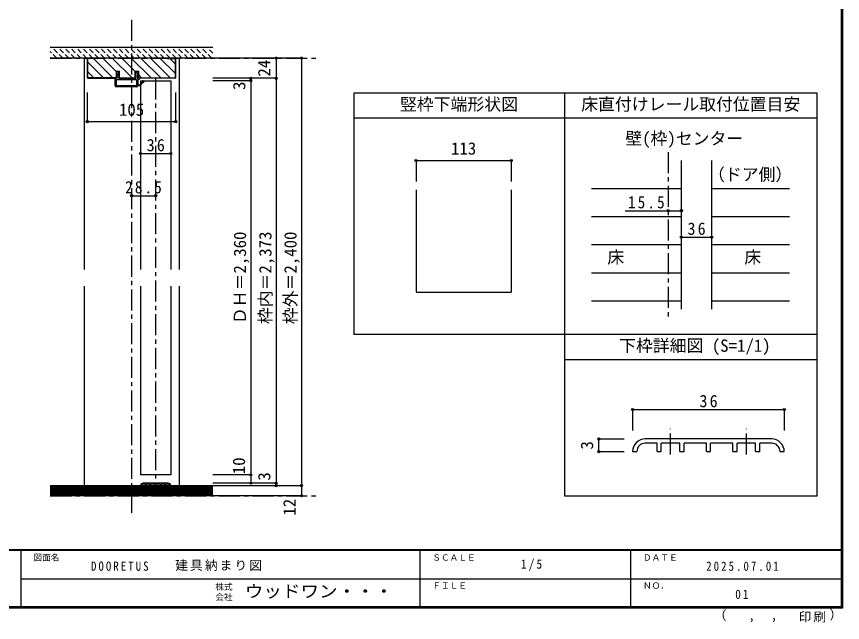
# Model space of a CAD drawing. Units: millimetres at full size, sheet at 1:5, with parts at other scales. Extents: x -973 to 977, y -718 to 696.
# Drawn here: x -3 to 977, y -718 to 1 of the extents above; entities that cross this region are included whole.
import ezdxf
from ezdxf.enums import TextEntityAlignment as Align

# ---------------------------------------------------------------- set-up
doc = ezdxf.new("R2010")
doc.units = ezdxf.units.MM
doc.header["$LTSCALE"] = 5
doc.header["$PDMODE"] = 32
doc.header["$PDSIZE"] = 2.5
doc.linetypes.add('CHAIN1', pattern=[8, 5, -1, 1, -1])
doc.linetypes.add('DASHED1', pattern=[1.8, 1.2, -0.6])
for name, color, linetype in [('0-0_補助線', 7, 'Continuous'), ('0-1_通り芯', 4, 'CHAIN1'), ('0-3_仕上げ', 7, 'Continuous'), ('0-4_枠', 3, 'Continuous'), ('0-6_扉', 6, 'Continuous'), ('0-7_金物', 7, 'Continuous'), ('0-A_文字', 3, 'Continuous'), ('0-B_寸法', 4, 'Continuous'), ('0-C_ハッチ', 4, 'DASHED1'), ('7-1_通り芯', 4, 'CHAIN1'), ('7-7_金物', 7, 'Continuous'), ('7-B_寸法', 4, 'Continuous'), ('F-0_補助線', 7, 'Continuous'), ('F-1_枠', 6, 'Continuous'), ('F-A_文字', 7, 'Continuous')]:
    doc.layers.add(name, color=color, linetype=linetype)
doc.styles.add('ＭＳ ゴシック', font='')
doc.styles.get('ＭＳ ゴシック').set_extended_font_data('MS Gothic')

# ---------------------------------------------------------------- blocks, each defined once
blk = doc.blocks.new('2')
at = {"layer": '0-0_補助線'}
for p, q in [((-9.846, -9.622), (-9.846, 15.078)), ((-8.846, 16.078), (0.354, 16.078)), ((-8.846, 15.878), (0.637, 15.878)), ((-8.446, 14.378), (-8.446, -8.922)), ((-8.146, 14.678), (-1.546, 14.678)), ((-1.246, 14.378), (-1.246, -8.922)), ((0.154, 11.653), (2.154, 11.653)), ((0.154, 11.653), (0.154, -8.497)), ((2.154, 10.953), (2.154, 11.653)), ((3.154, 11.653), (2.512, 10.83)), ((3.154, 11.653), (6.154, 11.653)), ((4.154, 13.753), (4.154, 13.053)), ((5.154, 13.053), (4.512, 13.876)), ((7.154, 13.053), (5.154, 13.053)), ((6.154, 10.953), (6.154, 11.653)), ((7.558, 12.258), (6.516, 10.835)), ((-1.546, -9.222), (-8.146, -9.222)), ((0.154, -8.497), (2.154, -8.497)), ((2.154, -7.797), (2.154, -8.497)), ((3.154, -8.497), (2.512, -7.674)), ((3.154, -8.497), (6.154, -8.497)), ((6.154, -7.797), (6.154, -8.497)), ((7.558, -9.101), (6.516, -7.679)), ((-1.48, -10.622), (-8.846, -10.622)), ((-1.189, -10.85), (-0.732, -12.694)), ((0.354, -12.922), (-0.441, -12.922)), ((4.154, -9.897), (0.154, -9.897)), ((0.154, -9.897), (0.154, -10.622)), ((0.154, -10.622), (0.645, -12.548)), ((4.154, -10.597), (4.154, -9.897)), ((5.154, -9.897), (4.512, -10.72)), ((7.154, -9.897), (5.154, -9.897))]:
    blk.add_line(p, q, dxfattribs=at)
for points in [[(-9.646, 15.078), (-9.646, -9.622), (-9.846, -9.622)], [(4.154, 13.053), (0.154, 13.053), (0.649, 15.723)]]:
    blk.add_lwpolyline(points, dxfattribs=at)
for centre, radius, start, end in [((-8.846, 15.078), 1, 90, 180), ((-8.846, 15.078), 0.8, 90, 180), ((-8.146, 14.378), 0.3, 90, 180), ((-1.546, 14.378), 0.3, 0, 90), ((0.354, 15.778), 0.3, 349.49875, 90), ((2.354, 10.953), 0.2, 180, 322.03043), ((4.354, 13.753), 0.2, 37.96957, 180), ((6.354, 10.953), 0.2, 180, 323.78053), ((7.154, 12.553), 0.5, 323.78053, 90), ((-8.846, -9.622), 1, 180, 270), ((-8.146, -8.922), 0.3, 180, 270), ((-1.546, -8.922), 0.3, 270, 0), ((2.354, -7.797), 0.2, 37.96957, 180), ((6.354, -7.797), 0.2, 36.21947, 180), ((7.154, -9.397), 0.5, 270, 36.21947), ((-2.846, -10.72), 6, 179.06153, 259.29815), ((-2.846, -10.72), 5.3, 178.93757, 259.29815), ((-3.896, -16.272), 0.35, 259.29815, 79.29815), ((-1.48, -10.922), 0.3, 13.9282, 90), ((-0.441, -12.622), 0.3, 193.9282, 270), ((0.354, -12.622), 0.3, 270, 14.29438), ((4.354, -10.597), 0.2, 180, 322.03043)]:
    blk.add_arc(centre, radius, start, end, dxfattribs=at)
blk.add_point((-3.896, -16.622), dxfattribs=at)

msp = doc.modelspace()

# ---------------------------------------------------------------- linework, layer by layer
at = {"layer": '0-1_通り芯'}
for p, q in [((133.153, -2.5), (133.153, -588.207)), ((36.653, -48), (353.653, -48)), ((161.653, -72), (161.653, -555.5)), ((769.917, -159.5), (769.917, -356.007)), ((36.653, -567.5), (353.653, -567.5))]:
    msp.add_line(p, q, dxfattribs=at)
at = {"layer": '0-3_仕上げ', "color": 4}
for p, q in [((678.942, -202.801), (785.417, -202.801)), ((821.417, -202.801), (913.718, -202.801)), ((678.942, -236.103), (785.417, -236.103)), ((821.417, -236.103), (913.718, -236.103)), ((678.942, -269.404), (785.417, -269.404)), ((821.417, -269.404), (913.718, -269.404)), ((678.942, -302.706), (785.417, -302.706)), ((821.417, -302.706), (913.718, -302.706)), ((678.942, -336.007), (785.417, -336.007)), ((821.417, -336.007), (913.718, -336.007))]:
    msp.add_line(p, q, dxfattribs=at)
at = {"layer": '0-3_仕上げ', "color": 2}
for p, q in [((229.653, -555.5), (36.653, -555.5)), ((229.653, -567.5), (36.653, -567.5))]:
    msp.add_line(p, q, dxfattribs=at)
at = {"layer": '0-3_仕上げ'}
for p, q in [((229.653, -557), (36.653, -557)), ((229.653, -558.5), (36.653, -558.5)), ((229.653, -560), (36.653, -560)), ((229.653, -561.5), (36.653, -561.5)), ((229.653, -563), (36.653, -563)), ((229.653, -564.5), (36.653, -564.5)), ((229.653, -566), (36.653, -566))]:
    msp.add_line(p, q, dxfattribs=at)
at = {"layer": '0-4_枠', "color": 4}
for p, q in [((80.653, -48), (76.653, -48)), ((76.653, -48), (76.653, -298.75)), ((185.653, -48), (189.653, -48)), ((189.653, -48), (189.653, -298.75)), ((470.639, -169.5), (470.639, -194.5)), ((76.653, -318.75), (76.653, -555.5)), ((189.653, -318.75), (189.653, -555.5))]:
    msp.add_line(p, q, dxfattribs=at)
at = {"layer": '0-4_枠'}
for p, q in [((185.653, -48), (80.653, -48)), ((81.153, -71.086), (81.153, -48.5)), ((90.653, -48.5), (81.153, -48.5)), ((90.653, -48), (90.653, -48.5)), ((175.653, -48.5), (175.653, -48)), ((175.653, -48.5), (185.153, -48.5)), ((185.153, -71.086), (185.153, -48.5)), ((115.153, -63.5), (118.853, -63.5)), ((115.153, -72), (115.153, -63.5)), ((118.853, -72), (118.853, -63.5)), ((137.453, -72), (137.453, -63.5)), ((81.567, -71.5), (81.153, -71.086)), ((81.36, -72), (115.153, -72)), ((115.153, -71.5), (81.567, -71.5)), ((118.853, -71.5), (137.453, -71.5)), ((118.853, -72), (137.453, -72)), ((141.153, -71.5), (184.739, -71.5)), ((184.946, -72), (141.153, -72)), ((184.739, -71.5), (185.153, -71.086)), ((396.639, -89.5), (396.639, -376.007)), ((785.417, -169.5), (785.417, -346.007)), ((821.417, -169.5), (821.417, -346.007)), ((470.639, -204.5), (470.639, -326.007)), ((583.639, -204.5), (583.639, -326.007)), ((470.639, -326.007), (583.639, -326.007))]:
    msp.add_line(p, q, dxfattribs=at)
for points in [[(81.36, -72), (80.653, -71.293), (80.653, -48)], [(184.946, -72), (185.653, -71.293), (185.653, -48)], [(137.453, -63.5), (141.153, -63.5), (141.153, -72)]]:
    msp.add_lwpolyline(points, dxfattribs=at)
at = {"layer": '0-4_枠', "color": 4}
msp.add_lwpolyline([(470.639, -169.5), (583.639, -169.5), (583.639, -194.5)], dxfattribs=at)
at = {"layer": '0-4_枠', "color": 7}
for p in [(470.639, -169.5), (583.639, -169.5)]:
    msp.add_point(p, dxfattribs=at)
at = {"layer": '0-6_扉'}
for p, q in [((143.653, -75), (179.653, -75)), ((143.653, -75), (143.653, -298.75)), ((179.653, -75), (179.653, -298.75)), ((143.653, -318.75), (143.653, -542.5)), ((179.653, -318.75), (179.653, -542.5)), ((179.653, -542.5), (143.653, -542.5))]:
    msp.add_line(p, q, dxfattribs=at)
at = {"layer": '0-7_金物'}
for p, q in [((143.653, -555.5), (144.653, -555.5)), ((176.653, -552.5), (146.653, -552.5)), ((149.453, -553.5), (146.653, -553.5)), ((149.453, -555.5), (149.453, -553.5)), ((149.453, -555.5), (150.453, -555.5)), ((150.453, -555.5), (150.453, -553.5)), ((154.853, -553.5), (150.453, -553.5)), ((154.853, -555.5), (154.853, -553.5)), ((154.853, -555.5), (155.853, -555.5)), ((155.853, -555.5), (155.853, -553.5)), ((161.153, -553.5), (155.853, -553.5)), ((161.153, -555.5), (161.153, -553.5)), ((161.153, -555.5), (162.153, -555.5)), ((162.153, -555.5), (162.153, -553.5)), ((167.453, -553.5), (162.153, -553.5)), ((167.453, -555.5), (167.453, -553.5)), ((167.453, -555.5), (168.453, -555.5)), ((168.453, -555.5), (168.453, -553.5)), ((172.853, -553.5), (168.453, -553.5)), ((172.853, -555.5), (172.853, -553.5)), ((172.853, -555.5), (173.853, -555.5)), ((173.853, -555.5), (173.853, -553.5)), ((176.653, -553.5), (173.853, -553.5)), ((178.653, -555.5), (179.653, -555.5))]:
    msp.add_line(p, q, dxfattribs=at)
for centre, radius, start, end in [((146.653, -555.5), 3, 90, 180), ((146.653, -555.5), 2, 90, 180), ((176.653, -555.5), 3, 0, 90), ((176.653, -555.5), 2, 0, 90)]:
    msp.add_arc(centre, radius, start, end, dxfattribs=at)
at = {"layer": '0-A_文字'}
for p, q in [((646.639, -89.5), (396.639, -89.5)), ((946.639, -89.5), (646.639, -89.5)), ((646.639, -89.5), (646.639, -376.007)), ((946.639, -567.5), (946.639, -89.5)), ((646.639, -119.5), (396.639, -119.5)), ((946.639, -119.5), (646.639, -119.5)), ((646.639, -376.007), (396.639, -376.007)), ((946.639, -406.007), (646.639, -406.007)), ((646.639, -567.5), (946.639, -567.5))]:
    msp.add_line(p, q, dxfattribs=at)
msp.add_lwpolyline([(946.639, -376.007), (646.639, -376.007), (646.639, -567.5)], dxfattribs=at)
at = {"layer": '0-B_寸法', "color": 2}
for p, q in [((229.653, -35.5), (36.653, -35.5)), ((229.653, -48), (36.653, -48))]:
    msp.add_line(p, q, dxfattribs=at)
at = {"layer": '0-B_寸法', "linetype": 'DASHED1'}
for p, q in [((51.481, -48), (38.981, -35.5)), ((58.552, -48), (46.052, -35.5)), ((65.624, -48), (53.124, -35.5)), ((72.695, -48), (60.195, -35.5)), ((79.766, -48), (67.266, -35.5)), ((86.837, -48), (74.337, -35.5)), ((93.908, -48), (81.408, -35.5)), ((100.979, -48), (88.479, -35.5)), ((108.05, -48), (95.55, -35.5)), ((115.121, -48), (102.621, -35.5)), ((122.192, -48), (109.692, -35.5)), ((129.263, -48), (116.763, -35.5)), ((136.334, -48), (123.834, -35.5)), ((143.405, -48), (130.905, -35.5)), ((150.476, -48), (137.976, -35.5)), ((157.547, -48), (145.047, -35.5)), ((164.618, -48), (152.118, -35.5)), ((171.69, -48), (159.19, -35.5)), ((178.761, -48), (166.261, -35.5)), ((185.832, -48), (173.332, -35.5)), ((192.903, -48), (180.403, -35.5)), ((199.974, -48), (187.474, -35.5)), ((207.045, -48), (194.545, -35.5)), ((214.116, -48), (201.616, -35.5)), ((221.187, -48), (208.687, -35.5)), ((228.258, -48), (215.758, -35.5)), ((229.653, -42.324), (222.829, -35.5)), ((44.41, -48), (36.653, -40.243)), ((37.339, -48), (36.653, -47.314))]:
    msp.add_line(p, q, dxfattribs=at)
at = {"layer": '0-B_寸法'}
for p, q in [((334.653, -48), (229.653, -48)), ((304.653, -48), (304.653, -555.5)), ((334.653, -48), (334.653, -567.5)), ((304.653, -72), (229.653, -72)), ((274.653, -75), (229.653, -75)), ((274.653, -72), (274.653, -552.5)), ((80.653, -123.422), (80.653, -88.9)), ((143.653, -161.301), (179.653, -161.301)), ((133.153, -211.301), (161.653, -211.301)), ((718.843, -229.102), (785.417, -229.102)), ((785.417, -260.487), (821.417, -260.487)), ((274.653, -542.5), (229.653, -542.5)), ((304.653, -552.5), (229.653, -552.5)), ((334.653, -555.5), (229.653, -555.5)), ((334.653, -567.5), (229.653, -567.5))]:
    msp.add_line(p, q, dxfattribs=at)
msp.add_lwpolyline([(80.653, -123.422), (185.653, -123.422), (185.653, -88.9)], dxfattribs=at)
at = {"layer": '0-B_寸法', "color": 7}
for p in [(304.653, -48), (334.653, -48), (274.653, -72), (274.653, -75), (304.653, -72), (80.653, -123.422), (185.653, -123.422), (143.653, -161.301), (179.653, -161.301), (133.153, -211.301), (161.653, -211.301), (769.917, -229.102), (785.417, -229.102), (785.417, -260.487), (821.417, -260.487), (274.653, -542.5), (274.653, -552.5), (304.653, -552.5), (304.653, -555.5), (334.653, -555.5), (334.653, -567.5)]:
    msp.add_point(p, dxfattribs=at)
at = {"layer": '0-C_ハッチ', "linetype": 'Continuous'}
for p, q in [((88.055, -48.5), (111.055, -71.5)), ((98.869, -48), (115.153, -64.284)), ((110.182, -48), (133.683, -71.5)), ((121.496, -48), (137.453, -63.957)), ((132.81, -48), (156.31, -71.5)), ((144.124, -48), (167.624, -71.5)), ((155.437, -48), (178.937, -71.5)), ((166.751, -48), (185.153, -66.402)), ((178.565, -48.5), (185.153, -55.088)), ((81.153, -52.912), (99.741, -71.5)), ((81.153, -64.225), (88.428, -71.5)), ((141.153, -67.657), (144.996, -71.5))]:
    msp.add_line(p, q, dxfattribs=at)
at = {"layer": '7-1_通り芯'}
for p, q in [((772.63, -518.365), (772.63, -487.834)), ((862.63, -518.365), (862.63, -487.834))]:
    msp.add_line(p, q, dxfattribs=at)
at = {"layer": '7-7_金物'}
for p, q in [((892.63, -500.065), (742.63, -500.065)), ((756.63, -505.065), (742.63, -505.065)), ((756.63, -515.065), (756.63, -505.065)), ((783.63, -505.065), (761.63, -505.065)), ((761.63, -515.065), (761.63, -505.065)), ((783.63, -515.065), (783.63, -505.065)), ((815.13, -505.065), (788.63, -505.065)), ((788.63, -515.065), (788.63, -505.065)), ((815.13, -515.065), (815.13, -505.065)), ((846.63, -505.065), (820.13, -505.065)), ((820.13, -515.065), (820.13, -505.065)), ((846.63, -515.065), (846.63, -505.065)), ((873.63, -505.065), (851.63, -505.065)), ((851.63, -515.065), (851.63, -505.065)), ((873.63, -515.065), (873.63, -505.065)), ((892.63, -505.065), (878.63, -505.065)), ((878.63, -515.065), (878.63, -505.065)), ((727.63, -515.065), (732.63, -515.065)), ((756.63, -515.065), (761.63, -515.065)), ((783.63, -515.065), (788.63, -515.065)), ((815.13, -515.065), (820.13, -515.065)), ((846.63, -515.065), (851.63, -515.065)), ((873.63, -515.065), (878.63, -515.065)), ((902.63, -515.065), (907.63, -515.065))]:
    msp.add_line(p, q, dxfattribs=at)
for centre, radius, start, end in [((742.63, -515.065), 15, 90, 180), ((742.63, -515.065), 10, 90, 180), ((892.63, -515.065), 15, 0, 90), ((892.63, -515.065), 10, 0, 90)]:
    msp.add_arc(centre, radius, start, end, dxfattribs=at)
at = {"layer": '7-B_寸法'}
for p, q in [((727.63, -465.065), (727.63, -490.065)), ((727.63, -465.065), (907.63, -465.065)), ((907.63, -465.065), (907.63, -490.065)), ((687.63, -500.065), (717.63, -500.065)), ((687.63, -515.065), (687.63, -500.065)), ((687.63, -515.065), (717.63, -515.065))]:
    msp.add_line(p, q, dxfattribs=at)
at = {"layer": '7-B_寸法', "color": 7}
for p in [(727.63, -465.065), (907.63, -465.065), (687.63, -500.065), (687.63, -515.065)]:
    msp.add_point(p, dxfattribs=at)
at = {"layer": 'F-1_枠'}
for p, q in [((974.986, 695.833), (974.986, -700.833)), ((975.82, 695.833), (975.82, -700.833)), ((976.653, 695.833), (976.653, -700.833)), ((976.653, -631.667), (-973.347, -631.667)), ((976.653, -632.5), (-973.347, -632.5)), ((1.653, -632.5), (1.653, -699.167)), ((474.986, -632.5), (474.986, -699.167)), ((724.986, -632.5), (724.986, -699.167)), ((1.653, -665.833), (974.986, -665.834)), ((976.653, -699.167), (-973.347, -699.167)), ((976.653, -700), (-973.347, -700)), ((976.653, -700.833), (-973.347, -700.833))]:
    msp.add_line(p, q, dxfattribs=at)

# ---------------------------------------------------------------- block references
at = {"layer": '0-0_補助線', "rotation": 90}
msp.add_blockref('2', (129.731, -72.154), dxfattribs=at)

# ---------------------------------------------------------------- texts
at = {"layer": '0-4_枠', "color": 7, "style": 'ＭＳ ゴシック'}
for s, p in [('竪枠下端形状図', (451.639, -114.5)), ('113', (512.139, -167))]:
    msp.add_text(s, height=14.66, dxfattribs=at).set_placement(p, align=Align.BOTTOM_LEFT)
at = {"layer": '0-A_文字', "color": 7, "style": 'ＭＳ ゴシック'}
for s, p in [('床直付けレール取付位置目安', (666.639, -114.5)), ('壁(枠)センター', (718.942, -155.091)), ('（ドア側）', (817.138, -197.835)), ('床', (697.692, -296.055)), ('床', (860.192, -296.055)), ('下枠詳細図 (S=1/1)', (711.639, -401.007))]:
    msp.add_text(s, height=14.66, dxfattribs=at).set_placement(p, align=Align.BOTTOM_LEFT)
at = {"layer": '0-B_寸法', "color": 7, "style": 'ＭＳ ゴシック'}
for s, p in [('24', (302.153, -70)), ('3', (272.49, -85.885)), ('ＤＨ＝2,360', (273.335, -363.75)), ('枠内＝2,373', (303.488, -363.75)), ('枠外＝2,400', (333.31, -363.75)), ('10', (272.153, -541.875)), ('3', (302.153, -549.5)), ('12', (332.153, -590.981))]:
    msp.add_text(s, height=14.66, rotation=90, dxfattribs=at).set_placement(p, align=Align.BOTTOM_LEFT)
msp.add_text('105', height=14.66, dxfattribs=at).set_placement((118.153, -120.922), align=Align.BOTTOM_LEFT)
at = {"layer": '0-B_寸法', "color": 7, "char_height": 14.66, "attachment_point": 7, "style": 'ＭＳ ゴシック'}
for s, insert in [('\\T1.27;\\W0.95;36', (151.028, -158.801)), ('\\T1.28;\\W0.9;28.5', (125.528, -208.801)), ('\\T1.28;\\W0.9;15.5', (722.159, -226.602)), ('\\T1.27;\\W0.95;36', (792.792, -257.987))]:
    msp.add_mtext(s, dxfattribs=dict(at, insert=insert))
at = {"layer": '7-B_寸法', "color": 7, "style": 'ＭＳ ゴシック'}
msp.add_text('3', height=14.66, rotation=90, dxfattribs=at).set_placement((685.13, -512.565), align=Align.BOTTOM_LEFT)
at = {"layer": '7-B_寸法', "color": 7, "insert": (807.005, -462.565), "char_height": 14.66, "attachment_point": 7, "style": 'ＭＳ ゴシック'}
msp.add_mtext('\\T1.27;\\W0.95;36', dxfattribs=at)
at = {"layer": 'F-0_補助線', "char_height": 11, "attachment_point": 7, "style": 'ＭＳ ゴシック'}
for s, insert in [('\\T1.39;\\W0.85;DOORETUS', (84.986, -656.667)), ('\\T1.17;建具納まり図', (184.986, -656.667))]:
    msp.add_mtext(s, dxfattribs=dict(at, insert=insert))
at = {"layer": 'F-A_文字', "style": 'ＭＳ ゴシック'}
for s, height, p in [('図面名', 7.331, (16.653, -646.667)), ('ＳＣＡＬＥ', 7.331, (489.986, -646.667)), ('ＤＡＴＥ', 7.331, (739.986, -646.667)), ('株式', 7.331, (232.486, -681.5)), ('ＦＩＬＥ', 7.331, (489.986, -680)), ('ＮＯ．', 7.331, (739.986, -680.001)), ('会社', 7.331, (232.486, -693.5)), ('（', 11, (823.992, -718.052)), ('）', 11, (961.387, -717.355)), (',', 11, (865.199, -718.052)), (',', 11, (891.686, -717.588))]:
    msp.add_text(s, height=height, dxfattribs=at).set_placement(p, align=Align.BOTTOM_LEFT)
at = {"layer": 'F-A_文字', "style": 'ＭＳ ゴシック', "width": 1.1}
msp.add_text('ウッドワン・・・', height=14.66, dxfattribs=at).set_placement((267.486, -692.5), align=Align.BOTTOM_LEFT)
at = {"layer": 'F-A_文字', "char_height": 11, "attachment_point": 7, "style": 'ＭＳ ゴシック'}
for s, insert in [('\\T1.38;\\W0.9;1/5', (594.986, -656.667)), ('\\T1.39;\\W0.85;2025.07.01', (814.986, -656.667)), ('\\T1.36;\\W0.9;01', (849.361, -690.001)), ('\\T1.17;印刷', (924.678, -717.82))]:
    msp.add_mtext(s, dxfattribs=dict(at, insert=insert))

doc.saveas('drawing.dxf')
